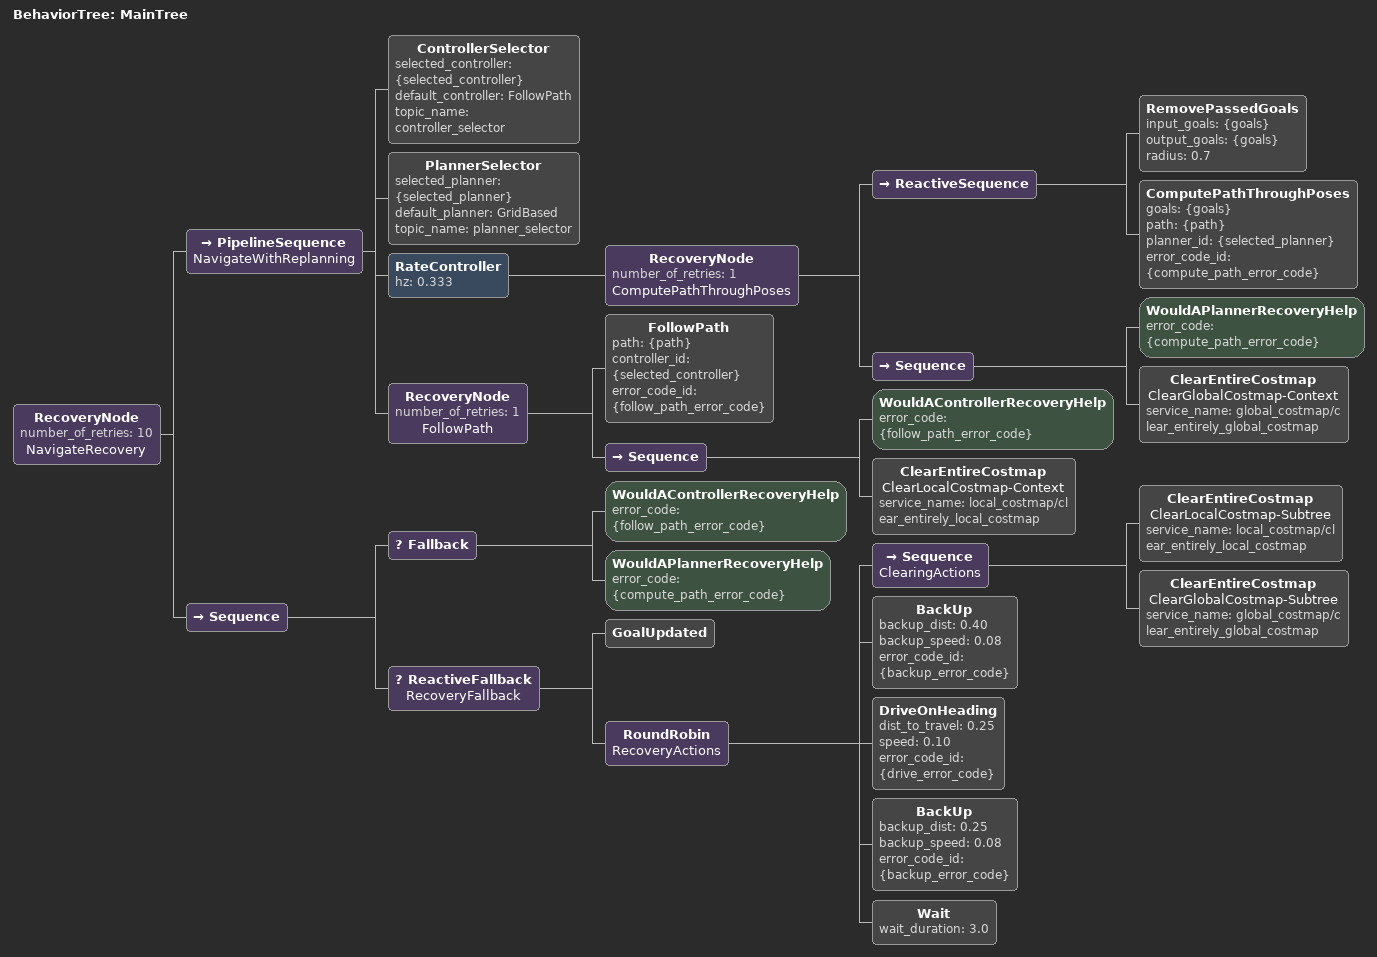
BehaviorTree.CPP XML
<root BTCPP_format="4" main_tree_to_execute="MainTree">
  <BehaviorTree ID="MainTree">
    <RecoveryNode number_of_retries="10" name="NavigateRecovery">
      <PipelineSequence name="NavigateWithReplanning">
        <ControllerSelector selected_controller="{selected_controller}" default_controller="FollowPath" topic_name="controller_selector"/>
        <PlannerSelector selected_planner="{selected_planner}" default_planner="GridBased" topic_name="planner_selector"/>
        <RateController hz="0.333">
          <RecoveryNode number_of_retries="1" name="ComputePathThroughPoses">
            <ReactiveSequence>
              <RemovePassedGoals input_goals="{goals}" output_goals="{goals}" radius="0.7"/>
              <ComputePathThroughPoses goals="{goals}" path="{path}" planner_id="{selected_planner}" error_code_id="{compute_path_error_code}"/>
            </ReactiveSequence>
            <Sequence>
              <WouldAPlannerRecoveryHelp error_code="{compute_path_error_code}"/>
              <ClearEntireCostmap name="ClearGlobalCostmap-Context" service_name="global_costmap/clear_entirely_global_costmap"/>
            </Sequence>
          </RecoveryNode>
        </RateController>
        <RecoveryNode number_of_retries="1" name="FollowPath">
          <FollowPath path="{path}" controller_id="{selected_controller}" error_code_id="{follow_path_error_code}"/>
          <Sequence>
            <WouldAControllerRecoveryHelp error_code="{follow_path_error_code}"/>
            <ClearEntireCostmap name="ClearLocalCostmap-Context" service_name="local_costmap/clear_entirely_local_costmap"/>
          </Sequence>
        </RecoveryNode>
      </PipelineSequence>
      <Sequence>
        <Fallback>
          <WouldAControllerRecoveryHelp error_code="{follow_path_error_code}"/>
          <WouldAPlannerRecoveryHelp error_code="{compute_path_error_code}"/>
        </Fallback>
        <ReactiveFallback name="RecoveryFallback">
          <GoalUpdated/>
          <RoundRobin name="RecoveryActions">
            <Sequence name="ClearingActions">
              <ClearEntireCostmap name="ClearLocalCostmap-Subtree" service_name="local_costmap/clear_entirely_local_costmap"/>
              <ClearEntireCostmap name="ClearGlobalCostmap-Subtree" service_name="global_costmap/clear_entirely_global_costmap"/>
            </Sequence>
            <BackUp backup_dist="0.40" backup_speed="0.08" error_code_id="{backup_error_code}"/>
            <DriveOnHeading dist_to_travel="0.25" speed="0.10" error_code_id="{drive_error_code}"/>
            <BackUp backup_dist="0.25" backup_speed="0.08" error_code_id="{backup_error_code}"/>
            <Wait wait_duration="3.0"/>
          </RoundRobin>
        </ReactiveFallback>
      </Sequence>
    </RecoveryNode>
  </BehaviorTree>
</root>
